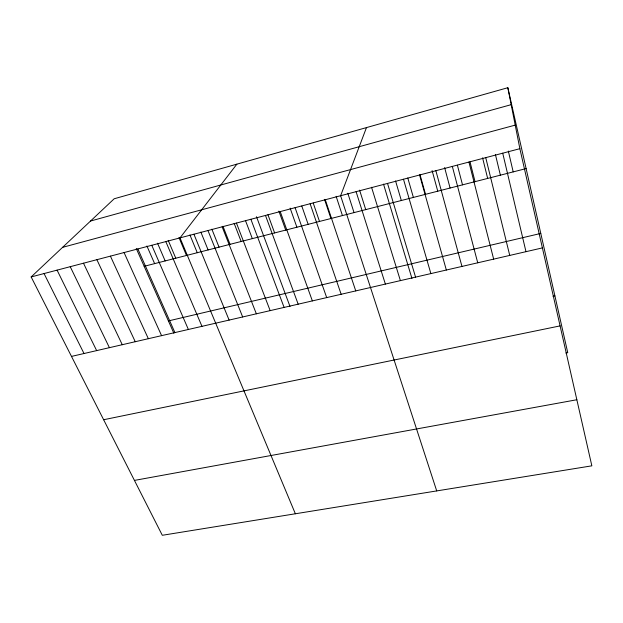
<?xml version="1.0" encoding="UTF-8"?>
<svg xmlns="http://www.w3.org/2000/svg" width="623" height="623" viewBox="0 0 623 623"><rect width="100%" height="100%" fill="white"/><g stroke="black" fill="none" stroke-linecap="round" stroke-linejoin="round"><path stroke-width="0.93" d="M366.472 127.59L340.617 195.731L436.715 490.916M236.88 164.153L180.016 237.877L295.364 513.773M507.838 87.711L519.87 148.687L591.85 465.833L162.299 535.289L31.15 276.939L114.188 198.768L507.838 87.711L567.74 352.68L565.918 353.039M90.545 221.033L511.187 104.664M62.588 247.347L515.221 125.122M31.15 276.939L519.87 148.687M144.162 266.301L526.124 168.584M168.405 320.923L540.78 233.43M71.489 356.411L542.392 247.899M553.022 296.291L554.898 295.886M103.636 419.738L560.093 325.891M134.436 480.411L576.851 399.74M44.054 273.552L84.019 353.529M57.082 270.133L96.658 350.617M70.228 266.683L109.407 347.673M83.498 263.202L122.272 344.714M96.892 259.69L135.253 341.716M110.419 256.139L148.352 338.702M124.07 252.556L161.575 335.657M137.854 248.935L174.915 332.581M136.273 248.53L173.872 333.235M146.911 245.992L154.629 263.622M151.778 245.283L188.38 329.474M157.526 243.204L165.165 260.928M165.827 241.599L201.969 326.343M168.218 240.392L175.787 258.21M178.988 237.558L186.479 255.469M189.929 234.941L197.257 252.712M193.924 234.225L229.116 320.09M200.855 232.068L208.113 249.94M207.965 230.541L242.674 316.967M211.867 229.178L219.047 247.144M222.964 226.266L230.058 244.325M222.138 226.819L256.357 313.813M234.139 223.322L241.156 241.483M236.444 223.065L270.164 310.628M245.493 220.597L252.338 238.625M250.89 219.273L284.104 307.419M256.497 216.711L290.014 306.493M265.484 215.449L298.168 304.18M267.937 214.701L274.618 232.924M280.218 211.579L312.364 300.909M278.87 211.096L285.716 230.082M290.131 208.129L296.891 227.224M295.092 207.677L326.693 297.607M301.797 206.065L308.151 224.342M310.114 203.737L341.155 294.274M313.229 203.059L319.498 221.438M325.292 199.749L355.756 290.91M324.513 199.352L330.93 218.517M336.124 196.3L342.44 215.574M347.813 193.231L354.043 212.607M356.091 191.666L385.372 284.08M359.596 190.132L365.732 209.616M371.549 187.25L400.402 280.623M383.511 184.112L411.935 278.411M387.522 183.419L415.564 277.126M395.566 180.943L401.329 200.505M403.478 179.237L430.882 273.598M407.785 177.983L413.384 197.421M420.027 174.767L425.525 194.314M419.591 175.008L446.348 270.032M432.105 170.593L437.759 191.183M435.874 170.733L461.962 266.434M444.612 167.571L450.086 188.029M452.329 166.411L477.732 262.797M457.391 165.212L462.515 184.852M470.022 161.894L475.038 181.651M468.948 162.05L493.657 259.129M482.576 157.853L487.653 178.419M485.745 157.642L509.739 255.422M495.41 154.473L500.378 175.164M502.722 153.188L525.983 251.684M508.345 151.078L513.196 171.886"/></g></svg>
